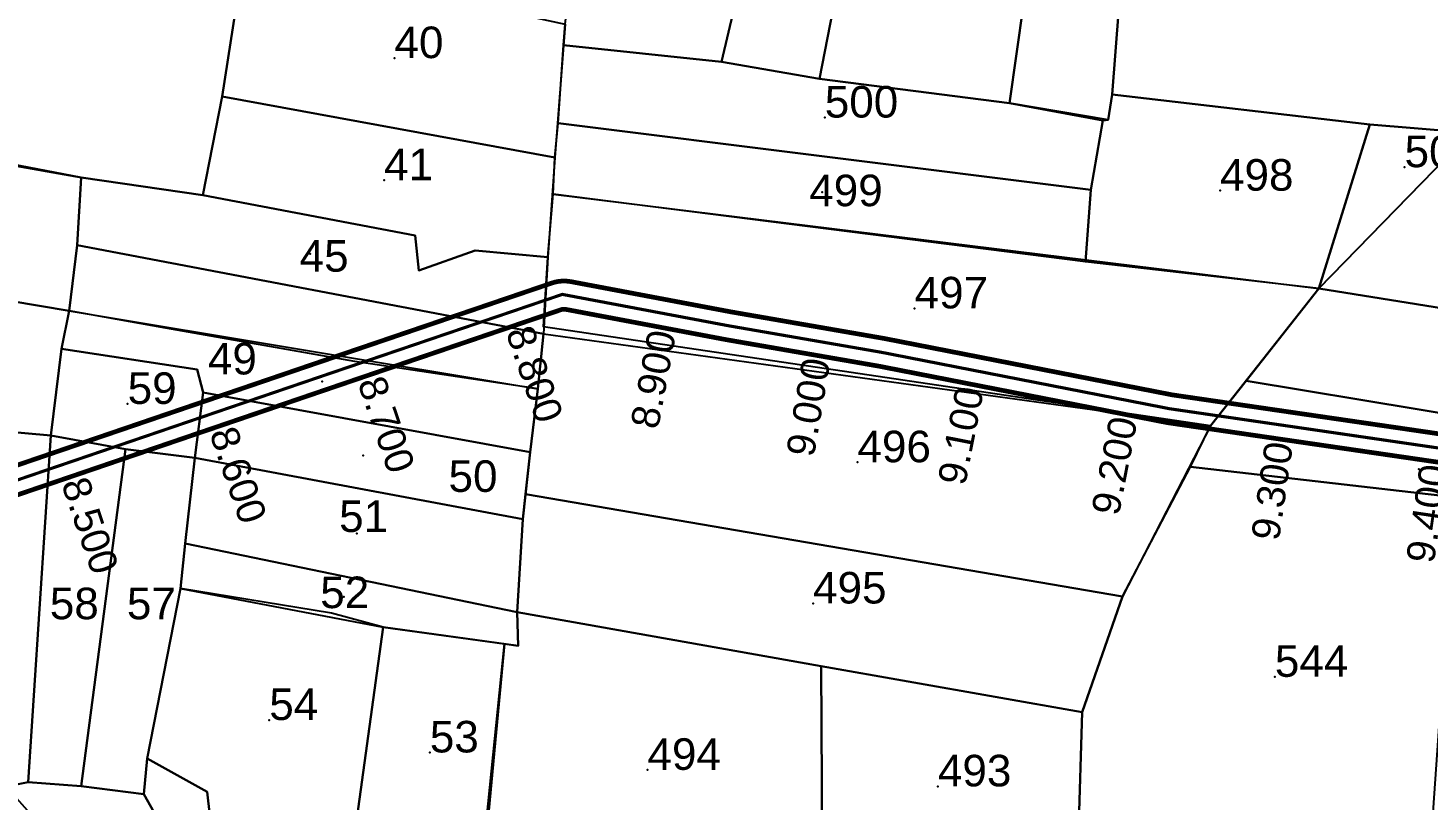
# Model space of a CAD drawing. Header units: inches. Extents: x 206739 to 240559, y 1587423 to 1599564.
# Drawn here: x 217834 to 218728, y 1595974 to 1596467 of the extents above; entities that cross this region are included whole.
import ezdxf
from ezdxf.enums import TextEntityAlignment as Align

# ---------------------------------------------------------------- set-up
doc = ezdxf.new("R2010")
doc.units = ezdxf.units.IN
doc.header["$MEASUREMENT"] = 0
doc.linetypes.add('HIDDEN2', pattern=[0.1875, 0.125, -0.0625])
for name, color, linetype in [('BLOCK', 72, 'Continuous'), ('CANAL1', 7, 'Continuous'), ('CSMark', 72, 'Continuous'), ('PLOT NO', 7, 'Continuous'), ('PLOTS', 7, 'Continuous')]:
    doc.layers.add(name, color=color, linetype=linetype)
doc.styles.add('FONT1', font='Arial')
doc.styles.get("Standard").update_dxf_attribs({"font": 'arial.ttf'})

# ---------------------------------------------------------------- blocks, each defined once
blk = doc.blocks.new('CIRCLE-BOX')
for p, q in [((-0.5, 0), (0.5, 0)), ((0, 0.5), (0, -0.5))]:
    blk.add_line(p, q)
blk.add_circle((0, 0), 0.2)

msp = doc.modelspace()

# ---------------------------------------------------------------- linework, layer by layer
at = {"layer": 'CANAL1', "color": 200, "linetype": 'ByBlock', "ltscale": 40, "const_width": 3}
for points in [[(216967.58119, 1595743.99979), (217128.47167, 1595795.99489, 0.061446624), (217129.80383, 1595796.61443), (217293.43067, 1595898.75725), (217795.33598, 1596177.25959), (218019.09671, 1596253.51886), (218168.37056, 1596304.25245, -0.129239487), (218180.54335, 1596305.11288), (218282.60355, 1596285.85624), (218380.63337, 1596268.85107), (218564.51481, 1596232.87427), (218749.44386, 1596205.88462), (218991.05643, 1596162.5957)], [(216973.11639, 1595726.87199), (217134.00688, 1595778.86709, 0.061446624), (217139.33549, 1595781.34526), (217302.56933, 1595883.24275), (217802.66402, 1596160.74041), (218024.90329, 1596236.48114), (218174.16281, 1596287.20987, -0.129239487), (218177.20601, 1596287.42497), (218279.39645, 1596268.14376), (218377.36663, 1596251.14893), (218561.48519, 1596215.12573), (218746.55614, 1596188.11538), (218987.88198, 1596144.87783)]]:
    msp.add_lwpolyline(points, format="xyb", dxfattribs=at)
at = {"layer": 'CANAL1', "color": 1, "linetype": 'HIDDEN2', "ltscale": 50, "const_width": 2}
msp.add_lwpolyline([(215680, 1595109), (215687, 1595289), (215694, 1595450), (215982, 1595636), (216107, 1595629), (216465, 1595622), (216562, 1595617), (216666, 1595619), (216927, 1595712), (216969, 1595735), (217133, 1595788), (217298, 1595891), (217799, 1596169), (218022, 1596245), (218175, 1596297), (218281, 1596277), (218379, 1596260), (218563, 1596224), (218748, 1596197), (218989.4692, 1596153.73677), (218989.4692, 1596153.73677)], dxfattribs=at)
at = {"layer": 'CSMark', "linetype": 'Continuous'}
for p in [(218143.67993, 1596286.35527), (218143.67993, 1596286.35527), (218240.93159, 1596284.56008), (218240.93159, 1596284.56008), (218339.35315, 1596266.87751), (218339.35315, 1596266.87751), (218048.99888, 1596254.17609), (218048.99888, 1596254.17609), (218437.64906, 1596248.52518), (218437.64906, 1596248.52518), (217954.3372, 1596221.94003), (217954.3372, 1596221.94003), (218535.78833, 1596229.32402), (218535.78833, 1596229.32402), (218634.51476, 1596213.56271), (218634.51476, 1596213.56271), (217859.68323, 1596189.68128), (217859.68323, 1596189.68128)]:
    msp.add_point(p, dxfattribs=at)
at = {"layer": 'PLOT NO'}
for p in [(218067.76848, 1596447.80243), (218342.65274, 1596409.85271), (218713.04413, 1596378.17715), (218061.14238, 1596369.88859), (218341.08835, 1596362.14079), (218595.13546, 1596363.20287), (218013.93155, 1596322.93934), (218400.03637, 1596288.05395), (218021.48882, 1596241.40178), (217897.32549, 1596227.07235), (218047.80763, 1596194.17391), (218363.54201, 1596189.83926), (218722.23828, 1596185.4698), (218043.82767, 1596144.28757), (218035.40074, 1596103.99509), (218335.16, 1596099.6858), (218630.17689, 1596052.88588), (217987.79861, 1596025.31166), (218090.35255, 1596004.60801), (218229.39665, 1595993.50245), (218414.92107, 1595982.96104)]:
    msp.add_point(p, dxfattribs=at)
at = {"layer": 'PLOTS'}
for points in [[(218546.81587, 1596762.97557), (218553.09023, 1596695.05044), (218541.97773, 1596634.47145), (218492.03377, 1596639.67128), (218381.71703, 1596651.91734), (218339.18922, 1596434.539), (218276.60101, 1596445.33366), (218324.61272, 1596648.39953), (218343.48596, 1596728.76171), (218372.99407, 1596727.16065), (218374.84046, 1596737.58945), (218428.61535, 1596734.814), (218437.10402, 1596770.63573), (218546.81587, 1596762.97557)], [(217510.12927, 1596433.60624), (217485.99523, 1596466.7773), (217623.46578, 1596616.24904), (217697.66736, 1596659.15091), (217985.57504, 1596603.02336), (217971.72937, 1596513.9941), (217957.67373, 1596423.3708), (217945.36087, 1596360.31571), (217867.55954, 1596371.69975), (217763.17979, 1596391.68856), (217658.87259, 1596408.46259), (217633.78799, 1596415.0104), (217510.12927, 1596433.60624)], [(218324.61272, 1596648.39953), (218324.61272, 1596648.39953), (218324.61272, 1596648.39953), (218276.60101, 1596445.33366), (218175.73542, 1596456.07094), (218176.90376, 1596469.3947), (218188.49482, 1596566.94392), (218203.16325, 1596659.75688), (218324.61272, 1596648.39953)], [(218492.03377, 1596639.67128), (218460.71668, 1596419.12356), (218339.18922, 1596434.539), (218381.71703, 1596651.91734), (218492.03377, 1596639.67128)], [(218492.03377, 1596639.67128), (218541.97773, 1596634.47145), (218534.85638, 1596534.69021), (218526.1839, 1596424.67757), (218523.58861, 1596408.31349), (218460.71668, 1596419.12356), (218492.03377, 1596639.67128)], [(218534.85638, 1596534.69021), (218817.3962, 1596502.57065), (218747.41563, 1596400.72212), (218690.76163, 1596405.50347), (218526.1839, 1596424.67757), (218534.85638, 1596534.69021)], [(217971.72937, 1596513.9941), (218176.90376, 1596469.3947), (218170.31045, 1596384.29425), (217957.67373, 1596423.3708), (217971.72937, 1596513.9941)], [(218175.73542, 1596456.07094), (218276.60101, 1596445.33366), (218339.18922, 1596434.539), (218460.71668, 1596419.12356), (218520.29491, 1596407.92306), (218512.62889, 1596363.66198), (218172.3243, 1596406.31448), (218175.73542, 1596456.07094)], [(218690.76163, 1596405.50347), (218747.41563, 1596400.72212), (218783.11497, 1596450.29179), (218797.84486, 1596443.80123), (218658.33319, 1596300.83487), (218690.76163, 1596405.50347)], [(218797.84486, 1596443.80123), (218888.53572, 1596430.41464), (218867.07812, 1596349.62355), (218845.43685, 1596270.69212), (218658.33319, 1596300.83487), (218797.84486, 1596443.80123)], [(217945.36087, 1596360.31571), (217957.67373, 1596423.3708), (218170.31045, 1596384.29425), (218165.74822, 1596320.69512), (218119.421, 1596324.93768), (218083.29375, 1596312.32552), (218080.91881, 1596334.5599), (217945.36087, 1596360.31571)], [(218526.1839, 1596424.67757), (218690.76163, 1596405.50347), (218658.33319, 1596300.83487), (218509.28375, 1596317.74359), (218512.62889, 1596363.66198), (218520.29491, 1596407.92306), (218523.58861, 1596408.31349), (218526.1839, 1596424.67757)], [(217867.55954, 1596371.69975), (217867.55954, 1596371.69975), (217865.0914, 1596328.48709), (217859.85136, 1596286.53629), (217647.40364, 1596322.26823), (217658.87259, 1596408.46259), (217867.55954, 1596371.69975)], [(218172.3243, 1596406.31448), (218512.62889, 1596363.66198), (218509.28375, 1596317.74359), (218169.15181, 1596360.95588), (218170.31045, 1596384.29425), (218172.3243, 1596406.31448)], [(217865.0914, 1596328.48709), (217867.55954, 1596371.69975), (217945.36087, 1596360.31571), (218080.91881, 1596334.5599), (218083.29375, 1596312.32552), (218119.421, 1596324.93768), (218165.74822, 1596320.69512), (218163.031, 1596271.75349), (217865.0914, 1596328.48709)], [(218169.15181, 1596360.95588), (218658.33319, 1596300.83487), (218589.04373, 1596213.0349), (218163.06304, 1596276.27181), (218165.74822, 1596320.69512), (218169.15181, 1596360.95588)], [(217759.99887, 1596214.70829), (217744.42049, 1596221.20341), (217660.45304, 1596227.05603), (217577.08928, 1596329.38684), (217647.40364, 1596322.26823), (217859.85136, 1596286.53629), (217855.08084, 1596262.34321), (217848.24397, 1596206.89465), (217759.99887, 1596214.70829)], [(217865.0914, 1596328.48709), (218163.031, 1596271.75349), (218159.27328, 1596236.63794), (218042.53643, 1596254.20987), (217921.67035, 1596275.3402), (217859.85136, 1596286.53629), (217865.0914, 1596328.48709)], [(218658.33319, 1596300.83487), (218845.43685, 1596270.69212), (218832.77815, 1596205.2171), (218611.80589, 1596241.82171), (218658.33319, 1596300.83487)], [(217855.08084, 1596262.34321), (217859.85136, 1596286.53629), (218159.27328, 1596236.63794), (218154.49282, 1596196.32938), (217945.50663, 1596234.40515), (217941.73242, 1596249.05879), (217855.08084, 1596262.34321)], [(218163.031, 1596271.75349), (218589.04373, 1596213.0349), (218532.90721, 1596104.10361), (218151.57687, 1596169.47094), (218154.49282, 1596196.32938), (218159.27328, 1596236.63794), (218163.031, 1596271.75349)], [(217848.24397, 1596206.89465), (217855.08084, 1596262.34321), (217941.73242, 1596249.05879), (217945.50663, 1596234.40515), (217940.15347, 1596192.64572), (217895.99298, 1596198.12916), (217848.24397, 1596206.89465)], [(218611.80589, 1596241.82171), (218832.77815, 1596205.2171), (218812.82066, 1596110.11626), (218742.03502, 1596121.92485), (218741.12418, 1596168.07414), (218576.24735, 1596186.97991), (218589.04373, 1596213.0349), (218611.80589, 1596241.82171)], [(217945.50663, 1596234.40515), (218154.49282, 1596196.32938), (218149.70522, 1596153.61306), (217940.15347, 1596192.64572), (217945.50663, 1596234.40515)], [(217759.99887, 1596214.70829), (217848.24397, 1596206.89465), (217833.70247, 1595985.5479), (217819.66973, 1595982.97495), (217764.57644, 1596043.01867), (217759.99887, 1596214.70829)], [(217833.70247, 1595985.5479), (217848.24397, 1596206.89465), (217895.99298, 1596198.12916), (217867.65684, 1595983.14988), (217833.70247, 1595985.5479)], [(217895.99298, 1596198.12916), (217940.15347, 1596192.64572), (217934.10217, 1596138.019), (217931.05457, 1596109.16315), (217909.79532, 1596000.71527), (217907.57596, 1595978.02008), (217867.65684, 1595983.14988), (217895.99298, 1596198.12916)], [(218149.70522, 1596153.61306), (218146.10894, 1596094.16034), (217934.10217, 1596138.019), (217940.15347, 1596192.64572), (218149.70522, 1596153.61306)], [(218576.24735, 1596186.97991), (218741.12418, 1596168.07414), (218742.03502, 1596121.92485), (218729.25267, 1595938.78802), (218701.75933, 1595930.31991), (218518.47733, 1595945.67123), (218504.64482, 1595952.9668), (218507.12981, 1596030.23423), (218532.90721, 1596104.10361), (218576.24735, 1596186.97991), (218576.24735, 1596186.97991)], [(218151.57687, 1596169.47094), (218532.90721, 1596104.10361), (218507.12981, 1596030.23423), (218340.40314, 1596059.62707), (218146.10894, 1596094.16034), (218149.70522, 1596153.61306), (218151.57687, 1596169.47094)], [(217934.10217, 1596138.019), (218146.10894, 1596094.16034), (218146.72854, 1596072.57693), (218060.44446, 1596084.66822), (218027.58631, 1596093.61372), (217931.05457, 1596109.16315), (217934.10217, 1596138.019)], [(217931.05457, 1596109.16315), (218060.44446, 1596084.66822), (218039.94713, 1595934.4996), (217951.31779, 1595951.16394), (217948.15534, 1595979.36878), (217909.79532, 1596000.71527), (217931.05457, 1596109.16315)], [(218146.10894, 1596094.16034), (218340.40314, 1596059.62707), (218341.23535, 1595909.75732), (218287.22731, 1595916.1025), (218283.2726, 1595927.13063), (218250.46084, 1595936.02511), (218133.73009, 1595878.53137), (218131.24427, 1595928.31103), (218124.51368, 1595928.98613), (218126.48532, 1595961.39094), (218138.00335, 1596074.02372), (218146.72854, 1596072.57693), (218146.10894, 1596094.16034)], [(218060.44446, 1596084.66822), (218138.00335, 1596074.02372), (218124.51368, 1595928.98613), (218039.94713, 1595934.4996), (218060.44446, 1596084.66822), (218060.44446, 1596084.66822)], [(218340.40314, 1596059.62707), (218507.12981, 1596030.23423), (218504.64482, 1595952.9668), (218441.74122, 1595921.23579), (218378.19309, 1595906.47151), (218341.23535, 1595909.75732), (218340.40314, 1596059.62707)], [(217901.19862, 1595891.20985), (217914.35258, 1595966.35264), (217907.57596, 1595978.02008), (217909.79532, 1596000.71527), (217948.15534, 1595979.36878), (217951.31779, 1595951.16394), (218039.94713, 1595934.4996), (218131.24427, 1595928.31103), (218133.73009, 1595878.53137), (218129.79951, 1595860.71444), (218007.45881, 1595863.77108), (217901.19862, 1595891.20985)], [(217819.66973, 1595982.97495), (217833.70247, 1595985.5479), (217867.65684, 1595983.14988), (217907.57596, 1595978.02008), (217914.35258, 1595966.35264), (217901.19862, 1595891.20985), (217819.66973, 1595982.97495)]]:
    msp.add_lwpolyline(points, close=True, dxfattribs=at)

# ---------------------------------------------------------------- block references
at = {"layer": 'BLOCK'}
for p in [(218175, 1596297, 89.618), (218175, 1596297, 89.618), (218281, 1596277, 89.689), (218281, 1596277, 89.689), (218379, 1596260, 89.82), (218379, 1596260, 89.82), (218022, 1596245, 89.652), (218022, 1596245, 89.652), (218563, 1596224, 89.835), (218563, 1596224, 89.835)]:
    msp.add_blockref('CIRCLE-BOX', p, dxfattribs=at)

# ---------------------------------------------------------------- texts
at = {"layer": 'CSMark', "color": 1, "linetype": 'Continuous', "style": 'FONT1'}
for s, rotation, p in [('8.800', 288.77131925, (218147.21964, 1596275.94036)), ('8.700', 288.77131925, (218052.53859, 1596243.76118)), ('8.600', 288.81947878, (217957.88566, 1596211.5281)), ('8.500', 288.81947881, (217863.23169, 1596179.26934))]:
    msp.add_text(s, height=18, rotation=rotation, dxfattribs=at).set_placement(p, align=Align.MIDDLE_LEFT)
for s, rotation, p in [('8.900', 79.31508815, (218238.89211, 1596273.7508)), ('9.000', 80.15886815, (218337.47307, 1596256.03937)), ('9.100', 78.92979768, (218435.53693, 1596237.72986)), ('9.200', 78.92979768, (218533.6762, 1596218.5287)), ('9.300', 81.69653745, (218632.92619, 1596202.67802)), ('9.400', 81.69653677, (218731.87789, 1596188.23642))]:
    msp.add_text(s, height=18, rotation=rotation, dxfattribs=at).set_placement(p, align=Align.MIDDLE_RIGHT)
at = {"layer": 'PLOT NO'}
for s, p in [('40', (218067.76848, 1596447.80243)), ('500', (218342.65274, 1596409.85271)), ('506', (218713.04413, 1596378.17715)), ('41', (218061.14238, 1596369.88859)), ('498', (218595.13546, 1596363.20287)), ('499', (218332.74173, 1596353.27791)), ('45', (218007.16709, 1596311.49856)), ('497', (218400.03637, 1596288.05395)), ('49', (217948.57748, 1596245.89911)), ('59', (217897.32549, 1596227.07235)), ('496', (218363.54201, 1596189.83926)), ('50', (218102.30785, 1596170.91982)), ('51', (218032.40872, 1596145.32503)), ('52', (218020.34867, 1596096.73291)), ('495', (218335.16, 1596099.6858)), ('58', (217847.59222, 1596089.65102)), ('57', (217896.83402, 1596089.62648)), ('544', (218630.17689, 1596052.88588)), ('54', (217987.79861, 1596025.31166)), ('53', (218090.35255, 1596004.60801)), ('494', (218229.39665, 1595993.50245)), ('493', (218414.92107, 1595982.96104))]:
    msp.add_text(s, height=20.139367, dxfattribs=at).set_placement(p)

doc.saveas('drawing.dxf')
